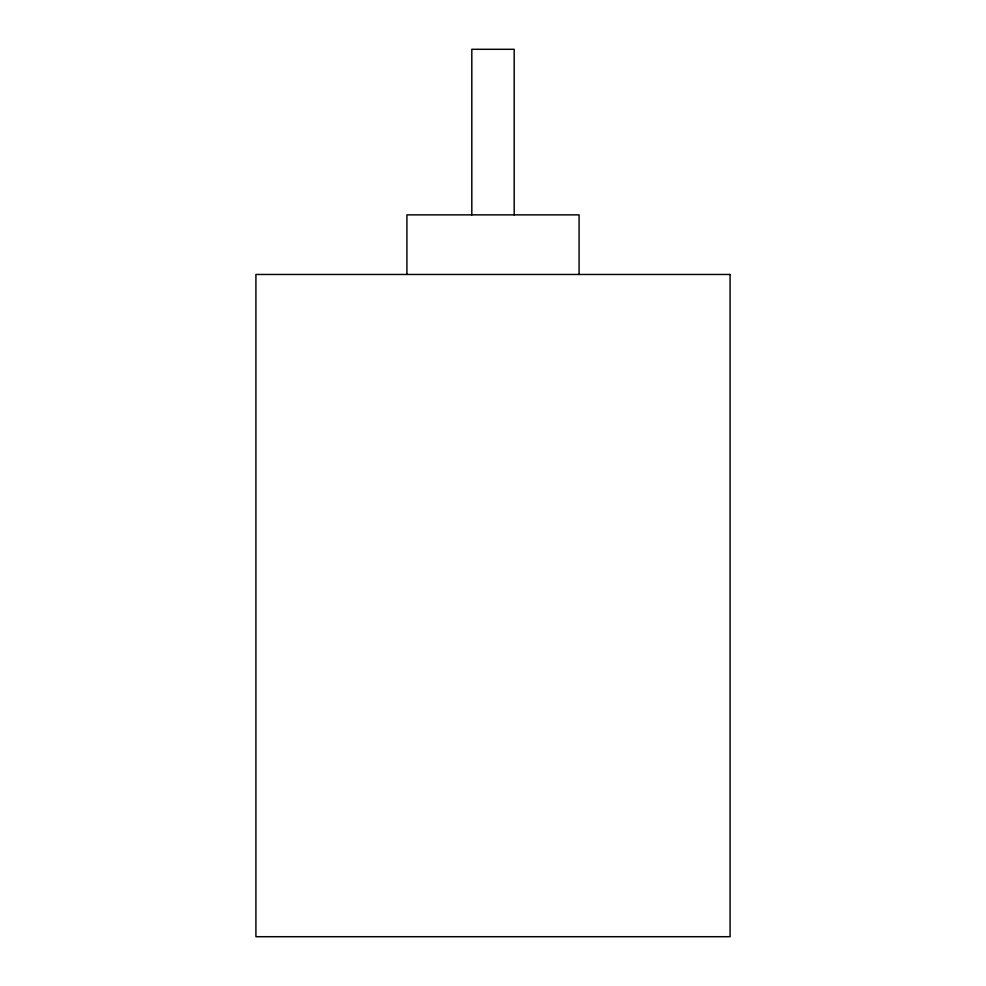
<?xml version="1.0" encoding="UTF-8"?>
<svg xmlns="http://www.w3.org/2000/svg" width="986" height="986" viewBox="0 0 986 986"><rect width="100%" height="100%" fill="white"/><g stroke="black" fill="none" stroke-linecap="round" stroke-linejoin="round"><path stroke-width="1.48" d="M579.09 274.465L579.09 214.862L406.91 214.862L406.91 274.465M514.187 214.862L514.187 49.3L471.813 49.3L471.813 214.862M730.084 274.465L255.916 274.465L255.916 936.7L730.084 936.7L730.084 274.465"/></g></svg>
